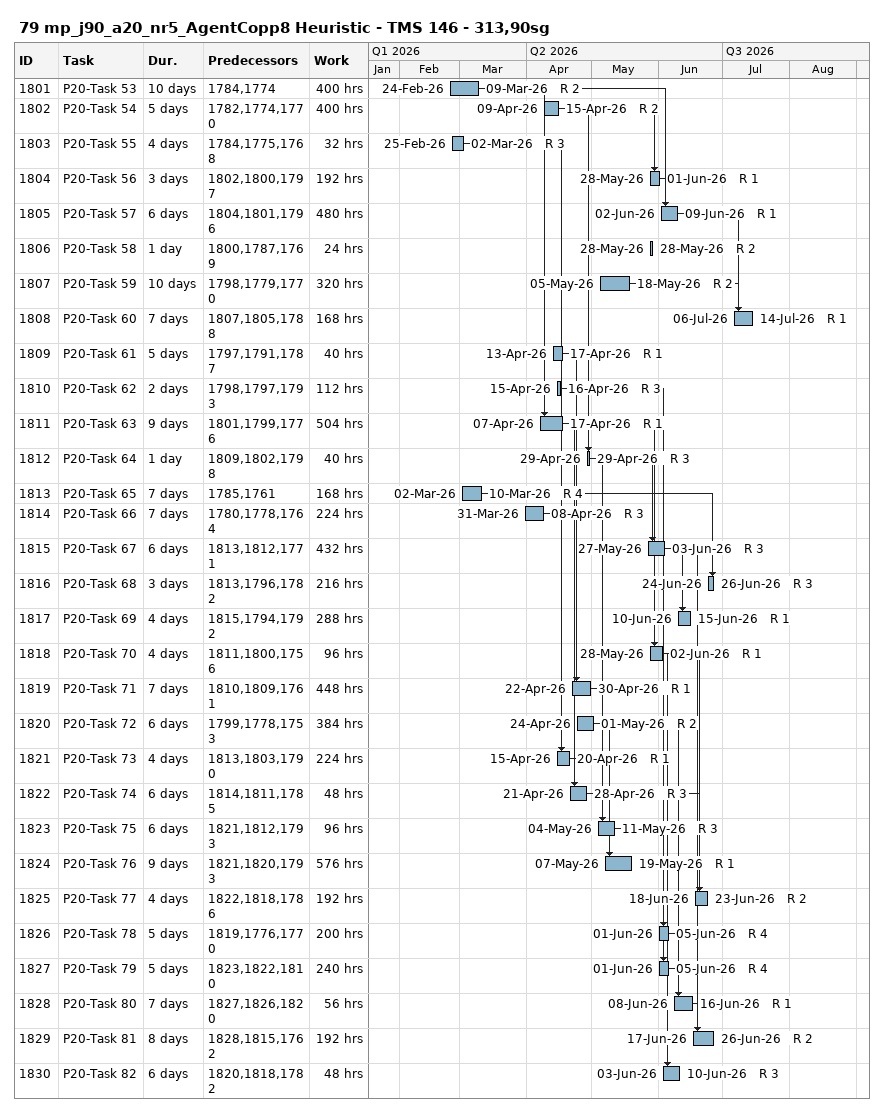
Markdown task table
79 mp_j90_a20_nr5_AgentCopp8 Heuristic - TMS 146 - 313,90sg

| ID | Task | Duration | Start | Finish | Predecessors | Resources | Work (h) |
|---|---|---|---|---|---|---|---|
| 1801 | P20-Task 53 | 10d | 2026-02-24 | 2026-03-09 | 1784, 1774 | R 2 | 400 |
| 1802 | P20-Task 54 | 5d | 2026-04-09 | 2026-04-15 | 1782, 1774, 1770 | R 2 | 400 |
| 1803 | P20-Task 55 | 4d | 2026-02-25 | 2026-03-02 | 1784, 1775, 1768 | R 3 | 32 |
| 1804 | P20-Task 56 | 3d | 2026-05-28 | 2026-06-01 | 1802, 1800, 1797 | R 1 | 192 |
| 1805 | P20-Task 57 | 6d | 2026-06-02 | 2026-06-09 | 1804, 1801, 1796 | R 1 | 480 |
| 1806 | P20-Task 58 | 1d | 2026-05-28 | 2026-05-28 | 1800, 1787, 1769 | R 2 | 24 |
| 1807 | P20-Task 59 | 10d | 2026-05-05 | 2026-05-18 | 1798, 1779, 1770 | R 2 | 320 |
| 1808 | P20-Task 60 | 7d | 2026-07-06 | 2026-07-14 | 1807, 1805, 1788 | R 1 | 168 |
| 1809 | P20-Task 61 | 5d | 2026-04-13 | 2026-04-17 | 1797, 1791, 1787 | R 1 | 40 |
| 1810 | P20-Task 62 | 2d | 2026-04-15 | 2026-04-16 | 1798, 1797, 1793 | R 3 | 112 |
| 1811 | P20-Task 63 | 9d | 2026-04-07 | 2026-04-17 | 1801, 1799, 1776 | R 1 | 504 |
| 1812 | P20-Task 64 | 1d | 2026-04-29 | 2026-04-29 | 1809, 1802, 1798 | R 3 | 40 |
| 1813 | P20-Task 65 | 7d | 2026-03-02 | 2026-03-10 | 1785, 1761 | R 4 | 168 |
| 1814 | P20-Task 66 | 7d | 2026-03-31 | 2026-04-08 | 1780, 1778, 1764 | R 3 | 224 |
| 1815 | P20-Task 67 | 6d | 2026-05-27 | 2026-06-03 | 1813, 1812, 1771 | R 3 | 432 |
| 1816 | P20-Task 68 | 3d | 2026-06-24 | 2026-06-26 | 1813, 1796, 1782 | R 3 | 216 |
| 1817 | P20-Task 69 | 4d | 2026-06-10 | 2026-06-15 | 1815, 1794, 1792 | R 1 | 288 |
| 1818 | P20-Task 70 | 4d | 2026-05-28 | 2026-06-02 | 1811, 1800, 1756 | R 1 | 96 |
| 1819 | P20-Task 71 | 7d | 2026-04-22 | 2026-04-30 | 1810, 1809, 1761 | R 1 | 448 |
| 1820 | P20-Task 72 | 6d | 2026-04-24 | 2026-05-01 | 1799, 1778, 1753 | R 2 | 384 |
| 1821 | P20-Task 73 | 4d | 2026-04-15 | 2026-04-20 | 1813, 1803, 1790 | R 1 | 224 |
| 1822 | P20-Task 74 | 6d | 2026-04-21 | 2026-04-28 | 1814, 1811, 1785 | R 3 | 48 |
| 1823 | P20-Task 75 | 6d | 2026-05-04 | 2026-05-11 | 1821, 1812, 1793 | R 3 | 96 |
| 1824 | P20-Task 76 | 9d | 2026-05-07 | 2026-05-19 | 1821, 1820, 1793 | R 1 | 576 |
| 1825 | P20-Task 77 | 4d | 2026-06-18 | 2026-06-23 | 1822, 1818, 1786 | R 2 | 192 |
| 1826 | P20-Task 78 | 5d | 2026-06-01 | 2026-06-05 | 1819, 1776, 1770 | R 4 | 200 |
| 1827 | P20-Task 79 | 5d | 2026-06-01 | 2026-06-05 | 1823, 1822, 1810 | R 4 | 240 |
| 1828 | P20-Task 80 | 7d | 2026-06-08 | 2026-06-16 | 1827, 1826, 1820 | R 1 | 56 |
| 1829 | P20-Task 81 | 8d | 2026-06-17 | 2026-06-26 | 1828, 1815, 1762 | R 2 | 192 |
| 1830 | P20-Task 82 | 6d | 2026-06-03 | 2026-06-10 | 1820, 1818, 1782 | R 3 | 48 |
